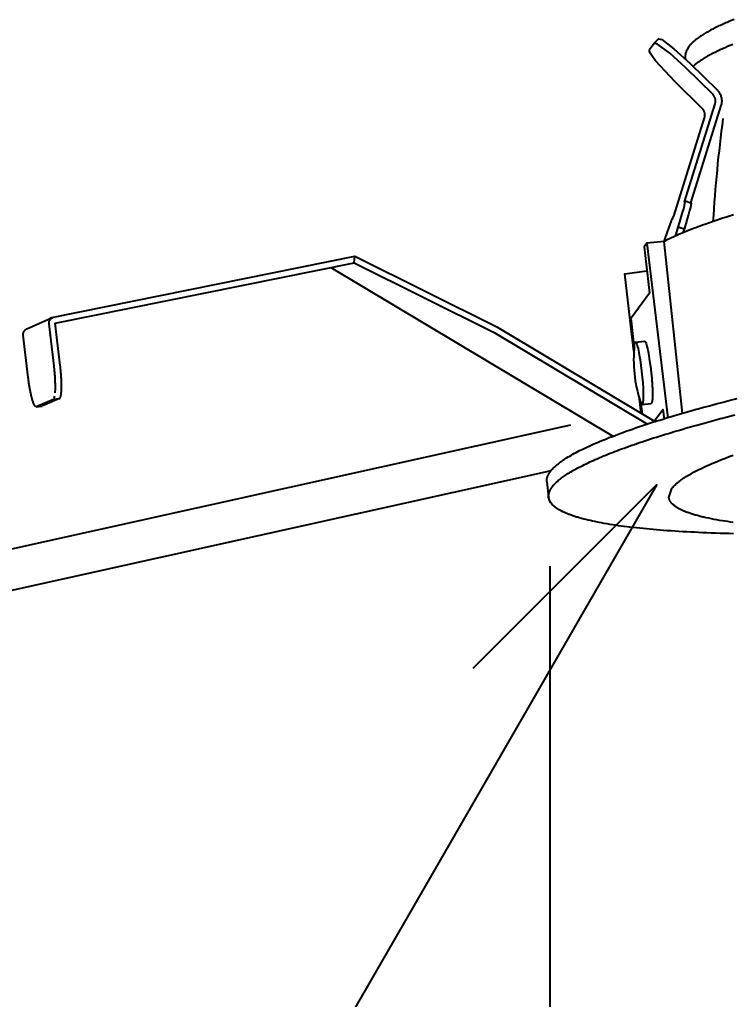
# Model space of a CAD drawing. Header units: millimetres. Extents: x 14 to 828, y 15 to 581.
# Drawn here: x 479.53 to 490.47, y 358.36 to 373.43 of the extents above; entities that cross this region are included whole.
import ezdxf

# ---------------------------------------------------------------- set-up
doc = ezdxf.new("R2010")
doc.units = ezdxf.units.MM
doc.header["$LTSCALE"] = 0.2
doc.layers.get('Defpoints').update_dxf_attribs({"color": 5})
for name, color, linetype in [('1_シンボル', 2, 'Continuous'), ('1_寸法', 7, 'Continuous'), ('1_文字', 3, 'Continuous')]:
    doc.layers.add(name, color=color, linetype=linetype)
doc.styles.add('Dim', font='simplex.shx', dxfattribs={"width": 0.8, "bigfont": 'extfont2.shx'})
doc.dimstyles.new('1-1', dxfattribs={"dimtxt": 3, "dimasz": 0.75, "dimexe": 0, "dimexo": 1, "dimgap": 0.5, "dimtad": 1, "dimdec": 0, "dimtxsty": 'Dim', "dimblk": 'DOT', "dimcen": 2.5, "dimadec": 0, "dimazin": 0, "dimtfac": 1, "dimtdec": 0, "dimtix": 1, "dimtmove": 2, "dimatfit": 3, "dimldrblk": '引出', "dimfxl": 1, "dimlwd": -1, "dimlwe": -1, "dimarcsym": 0})

# ---------------------------------------------------------------- blocks, each defined once
blk = doc.blocks.new('_Dot')
at = {"color": 0, "linetype": 'ByBlock', "lineweight": -2}
blk.add_line((-0.5, 0), (-1, 0), dxfattribs=at)
at = {"color": 0, "linetype": 'ByBlock', "const_width": 0.5}
blk.add_lwpolyline([(-0.25, 0, 1), (0.25, 0, 1)], format="xyb", close=True, dxfattribs=at)
blk = doc.blocks.new('*D32')
at = {"layer": '1_寸法', "color": 0, "transparency": 16777216}
for p, q in [((513.283, 367.835), (513.283, 351.815)), ((487.682, 365.025), (487.682, 351.815)), ((488.432, 351.815), (512.533, 351.815))]:
    blk.add_line(p, q, dxfattribs=at)
at = {"layer": 'Defpoints', "color": 0, "transparency": 16777216}
for p in [(513.283, 368.835), (487.682, 366.025), (513.283, 351.815)]:
    blk.add_point(p, dxfattribs=at)
at = {"layer": '1_寸法', "color": 0, "transparency": 16777216, "xscale": 0.75, "yscale": 0.75, "zscale": 0.75, "rotation": 180}
blk.add_blockref('_Dot', (487.682, 351.815), dxfattribs=at)
at = {"layer": '1_寸法', "color": 0, "transparency": 16777216, "xscale": 0.75, "yscale": 0.75, "zscale": 0.75}
blk.add_blockref('_Dot', (513.283, 351.815), dxfattribs=at)
at = {"layer": '1_寸法', "color": 0, "transparency": 16777216, "insert": (500.482, 353.815), "char_height": 3, "attachment_point": 5, "style": 'Dim'}
blk.add_mtext('%%C110', dxfattribs=at)
blk = doc.blocks.new('引出')
at = {"color": 0, "linetype": 'ByBlock', "lineweight": -2}
for p, q in [((-3.864, 1.035), (0, 0)), ((0, 0), (-1, 0))]:
    blk.add_line(p, q, dxfattribs=at)

msp = doc.modelspace()

# ---------------------------------------------------------------- linework, layer by layer
at = {"layer": '1_シンボル', "color": 7}
for points in [[(490.513, 373.426), (490.461, 373.405), (490.41, 373.384), (490.389, 373.375), (490.368, 373.366), (490.348, 373.357), (490.327, 373.347), (490.306, 373.338), (490.286, 373.328), (490.266, 373.319), (490.245, 373.309), (490.225, 373.299), (490.205, 373.289), (490.188, 373.28), (490.171, 373.272), (490.154, 373.263), (490.137, 373.254), (490.12, 373.244), (490.103, 373.235), (490.087, 373.226), (490.07, 373.216), (490.054, 373.206), (490.037, 373.196), (490.024, 373.188), (490.01, 373.179), (489.997, 373.17), (489.984, 373.161), (489.971, 373.152), (489.958, 373.143), (489.945, 373.133), (489.932, 373.124), (489.92, 373.114), (489.908, 373.104), (489.898, 373.095), (489.888, 373.087), (489.879, 373.078), (489.869, 373.069), (489.86, 373.06), (489.851, 373.051), (489.843, 373.041), (489.834, 373.031), (489.826, 373.021), (489.818, 373.011), (489.791, 372.969), (489.787, 372.96), (489.782, 372.95), (489.779, 372.941), (489.775, 372.931), (489.772, 372.922), (489.769, 372.912), (489.767, 372.902), (489.765, 372.892), (489.764, 372.882), (489.763, 372.872), (489.763, 372.868), (489.763, 372.865), (489.763, 372.862), (489.763, 372.858), (489.763, 372.855), (489.763, 372.851), (489.763, 372.848), (489.764, 372.845), (489.764, 372.841), (489.764, 372.838), (489.766, 372.82)], [(489.76, 370.635), (489.755, 370.632), (489.75, 370.625), (490.222, 372.133), (490.224, 372.141), (490.226, 372.148), (490.227, 372.156), (490.228, 372.164), (490.228, 372.171), (490.228, 372.179), (490.228, 372.187), (490.227, 372.195), (490.226, 372.203), (490.224, 372.211), (490.222, 372.218), (490.219, 372.226), (490.216, 372.233), (490.213, 372.24), (490.209, 372.247), (490.205, 372.254), (490.201, 372.26), (490.196, 372.267), (490.191, 372.273), (490.185, 372.278), (489.77, 372.686), (489.524, 372.912), (489.336, 373.051), (489.287, 373.062), (489.354, 373.129), (489.402, 373.118), (489.59, 372.979), (489.837, 372.754), (490.252, 372.346), (490.261, 372.336), (490.27, 372.326), (490.278, 372.316), (490.285, 372.305), (490.292, 372.294), (490.298, 372.282), (490.304, 372.27), (490.309, 372.258), (490.313, 372.246), (490.317, 372.233), (490.32, 372.22), (490.322, 372.207), (490.323, 372.194), (490.324, 372.181), (490.324, 372.168), (490.323, 372.155), (490.322, 372.142), (490.32, 372.129), (490.317, 372.116), (490.313, 372.104), (489.845, 370.608)], [(489.287, 373.062), (489.286, 373.061), (489.211, 372.959)], [(489.44, 370.017), (489.445, 370.031), (489.49, 370.166), (489.531, 370.279), (489.563, 370.359), (489.575, 370.385), (489.584, 370.4), (489.589, 370.407), (490.061, 371.915), (490.063, 371.923), (490.065, 371.93), (490.066, 371.938), (490.067, 371.946), (490.067, 371.954), (490.067, 371.962), (490.067, 371.969), (490.066, 371.977), (490.065, 371.985), (490.063, 371.993), (490.061, 372), (490.058, 372.008), (490.055, 372.015), (490.052, 372.022), (490.048, 372.029), (490.044, 372.036), (490.04, 372.043), (490.035, 372.049), (490.03, 372.055), (490.024, 372.06), (489.609, 372.468), (489.602, 372.476), (489.308, 372.794), (489.226, 372.908), (489.211, 372.959)], [(490.494, 373.044), (490.454, 373.028), (490.415, 373.011), (490.376, 372.994), (490.337, 372.977), (490.298, 372.96), (490.259, 372.942), (490.221, 372.923), (490.183, 372.904), (490.146, 372.884), (490.108, 372.863), (490.094, 372.856), (490.081, 372.847), (490.067, 372.839), (490.053, 372.831), (490.039, 372.823), (490.026, 372.814), (490.012, 372.805), (489.999, 372.797), (489.986, 372.787), (489.973, 372.778), (489.962, 372.771), (489.952, 372.763), (489.942, 372.755), (489.932, 372.748), (489.922, 372.74), (489.913, 372.731), (489.903, 372.723), (489.894, 372.714), (489.885, 372.706)], [(489.748, 370.207), (489.656, 370.236), (489.681, 370.316), (489.703, 370.391), (489.723, 370.46), (489.739, 370.519), (489.751, 370.568), (489.759, 370.604), (489.762, 370.627), (489.761, 370.633)], [(489.851, 370.606), (489.853, 370.604), (489.853, 370.598), (489.85, 370.575), (489.842, 370.539), (489.83, 370.49), (489.814, 370.43), (489.795, 370.362), (489.772, 370.287), (489.748, 370.207), (489.728, 370.146)], [(489.851, 370.606), (489.76, 370.635)], [(490.503, 370.425), (490.415, 370.397), (490.327, 370.369), (490.239, 370.339), (490.151, 370.309), (490.064, 370.279), (490.029, 370.266), (489.994, 370.253), (489.96, 370.24), (489.925, 370.227), (489.89, 370.214), (489.856, 370.201), (489.821, 370.187), (489.787, 370.173), (489.752, 370.159), (489.718, 370.145), (489.69, 370.133), (489.662, 370.121), (489.634, 370.109), (489.606, 370.096), (489.578, 370.084), (489.55, 370.071), (489.522, 370.058), (489.494, 370.044), (489.467, 370.031), (489.44, 370.017)], [(489.612, 370.094), (489.656, 370.236)], [(489.173, 369.989), (489.131, 369.932), (489.215, 369.221), (488.93, 368.835), (488.929, 368.833), (488.927, 368.831), (488.926, 368.829), (488.925, 368.827), (488.924, 368.825), (488.923, 368.823), (488.922, 368.821), (488.921, 368.819), (488.92, 368.817), (488.919, 368.815), (488.918, 368.808), (488.834, 369.519), (489.175, 369.562)], [(489.719, 367.369), (489.44, 370.017), (489.173, 369.989), (489.496, 367.302)], [(479.783, 367.477), (480.048, 367.592), (480.142, 367.603), (480.144, 367.603), (480.146, 367.604), (480.147, 367.606), (480.148, 367.607), (480.15, 367.609), (480.151, 367.61), (480.152, 367.612), (480.153, 367.614), (480.153, 367.615), (480.154, 367.617), (480.156, 367.621), (480.157, 367.624), (480.158, 367.627), (480.159, 367.63), (480.16, 367.634), (480.161, 367.637), (480.162, 367.64), (480.162, 367.643), (480.163, 367.647), (480.163, 367.65), (480.164, 367.655), (480.165, 367.659), (480.166, 367.664), (480.167, 367.669), (480.167, 367.674), (480.168, 367.679), (480.168, 367.684), (480.169, 367.689), (480.169, 367.694), (480.17, 367.699), (480.17, 367.705), (480.171, 367.712), (480.171, 367.718), (480.171, 367.724), (480.172, 367.731), (480.172, 367.737), (480.172, 367.743), (480.172, 367.75), (480.173, 367.756), (480.173, 367.762), (480.173, 367.778), (480.173, 367.795), (480.173, 367.811), (480.173, 367.827), (480.172, 367.843), (480.172, 367.859), (480.171, 367.875), (480.171, 367.891), (480.17, 367.907), (480.169, 367.923), (480.168, 367.942), (480.166, 367.96), (480.165, 367.979), (480.163, 367.997), (480.162, 368.015), (480.16, 368.034), (480.158, 368.052), (480.156, 368.071), (480.154, 368.089), (480.152, 368.108), (480.075, 368.758), (484.671, 369.689), (484.683, 369.789)], [(479.999, 368.841), (484.683, 369.789), (486.865, 368.703), (489.304, 367.244)], [(484.315, 369.617), (488.659, 367.017)], [(484.671, 369.689), (486.824, 368.617), (489.181, 367.206)], [(479.639, 368.673), (480.009, 368.838)], [(480.075, 367.688), (480.078, 367.752), (480.079, 367.768), (480.079, 367.784), (480.079, 367.8), (480.078, 367.816), (480.078, 367.832), (480.077, 367.848), (480.077, 367.864), (480.076, 367.88), (480.075, 367.896), (480.074, 367.913), (480.073, 367.931), (480.072, 367.95), (480.071, 367.968), (480.069, 367.986), (480.067, 368.005), (480.066, 368.023), (480.064, 368.042), (480.062, 368.06), (480.06, 368.079), (480.058, 368.097), (479.981, 368.748), (479.98, 368.754), (479.98, 368.76), (479.98, 368.766), (479.981, 368.772), (479.982, 368.778), (479.983, 368.784), (479.985, 368.79), (479.987, 368.796), (479.99, 368.801), (479.992, 368.807), (479.996, 368.812), (479.999, 368.817), (480.003, 368.821), (480.007, 368.826), (480.012, 368.83), (480.016, 368.834), (480.021, 368.838), (480.026, 368.841), (480.031, 368.844), (480.037, 368.846)], [(488.973, 368.329), (488.916, 368.808)], [(488.98, 368.415), (488.93, 368.835)], [(479.775, 367.476), (479.773, 367.477), (479.772, 367.478), (479.77, 367.479), (479.768, 367.481), (479.767, 367.482), (479.765, 367.484), (479.764, 367.486), (479.762, 367.487), (479.761, 367.489), (479.76, 367.491), (479.756, 367.497), (479.753, 367.502), (479.75, 367.508), (479.747, 367.514), (479.745, 367.52), (479.742, 367.526), (479.74, 367.532), (479.738, 367.538), (479.736, 367.544), (479.734, 367.551), (479.73, 367.561), (479.727, 367.57), (479.724, 367.58), (479.722, 367.59), (479.719, 367.6), (479.716, 367.61), (479.714, 367.62), (479.711, 367.63), (479.709, 367.64), (479.706, 367.65), (479.703, 367.662), (479.701, 367.675), (479.698, 367.688), (479.695, 367.701), (479.693, 367.714), (479.69, 367.727), (479.688, 367.74), (479.686, 367.752), (479.683, 367.765), (479.681, 367.778), (479.679, 367.793), (479.677, 367.807), (479.674, 367.822), (479.672, 367.836), (479.67, 367.851), (479.668, 367.866), (479.666, 367.88), (479.664, 367.895), (479.662, 367.909), (479.661, 367.924), (479.583, 368.575), (479.583, 368.581), (479.583, 368.587), (479.583, 368.593), (479.584, 368.599), (479.585, 368.605), (479.586, 368.611), (479.588, 368.617), (479.59, 368.623), (479.592, 368.628), (479.595, 368.634), (479.598, 368.639), (479.602, 368.644), (479.606, 368.649), (479.61, 368.653), (479.614, 368.657), (479.619, 368.661), (479.624, 368.665), (479.629, 368.668), (479.634, 368.671), (479.639, 368.673)], [(488.98, 368.415), (488.982, 368.432), (488.984, 368.446), (488.988, 368.456), (488.991, 368.463), (488.996, 368.467), (489.139, 368.482)], [(488.996, 368.467), (488.998, 368.466), (489.001, 368.465), (489.004, 368.463), (489.006, 368.459), (489.009, 368.455), (489.012, 368.449), (489.018, 368.435), (489.024, 368.417), (489.03, 368.395), (489.037, 368.369), (489.044, 368.34), (489.05, 368.308), (489.057, 368.272), (489.07, 368.195), (489.082, 368.11), (489.093, 368.021), (489.102, 367.931), (489.11, 367.843), (489.115, 367.76), (489.115, 367.749), (489.116, 367.738), (489.116, 367.728), (489.116, 367.717), (489.117, 367.706), (489.117, 367.696), (489.117, 367.685), (489.117, 367.676), (489.118, 367.667), (489.118, 367.658), (489.118, 367.649), (489.118, 367.64), (489.118, 367.63), (489.117, 367.621), (489.117, 367.594), (489.115, 367.571), (489.113, 367.551), (489.11, 367.535), (489.107, 367.523), (489.107, 367.522), (489.106, 367.521), (489.106, 367.52), (489.105, 367.519), (489.104, 367.518), (489.104, 367.517), (489.103, 367.516), (489.098, 367.512), (489.24, 367.527)], [(480.142, 367.603), (479.878, 367.487)], [(480.06, 367.607), (480.069, 367.639)], [(489.086, 367.374), (489.06, 367.595)], [(489.071, 367.559), (489.079, 367.538), (489.082, 367.53), (489.086, 367.523), (489.089, 367.518), (489.092, 367.515), (489.095, 367.513), (489.098, 367.512)], [(489.104, 367.363), (489.085, 367.526)], [(479.783, 367.476), (479.875, 367.486)], [(489.285, 367.255), (489.419, 367.435), (489.437, 367.284)], [(488, 367.193), (451.834, 359.175)], [(487.702, 366.489), (451.698, 358.508)], [(487.635, 366.32), (487.663, 366.083)], [(490.502, 365.698), (490.46, 365.703), (490.418, 365.709), (490.376, 365.715), (490.334, 365.722), (490.292, 365.729), (490.25, 365.736), (490.208, 365.743), (490.167, 365.751), (490.125, 365.76), (490.084, 365.769), (490.067, 365.773), (490.05, 365.776), (490.033, 365.78), (490.016, 365.784), (490, 365.789), (489.983, 365.793), (489.966, 365.797), (489.95, 365.802), (489.933, 365.806), (489.916, 365.811), (489.902, 365.815), (489.888, 365.819), (489.874, 365.824), (489.86, 365.828), (489.846, 365.833), (489.832, 365.837), (489.819, 365.842), (489.805, 365.847), (489.791, 365.852), (489.777, 365.857), (489.766, 365.862), (489.755, 365.866), (489.744, 365.871), (489.733, 365.876), (489.722, 365.881), (489.711, 365.886), (489.7, 365.891), (489.689, 365.896), (489.678, 365.902), (489.667, 365.908), (489.659, 365.912), (489.65, 365.917), (489.642, 365.922), (489.634, 365.928), (489.625, 365.933), (489.617, 365.938), (489.609, 365.944), (489.602, 365.95), (489.594, 365.956), (489.586, 365.962), (489.58, 365.967), (489.575, 365.972), (489.569, 365.978), (489.563, 365.983), (489.558, 365.989), (489.553, 365.995), (489.548, 366.001), (489.543, 366.007), (489.539, 366.014), (489.535, 366.02), (489.531, 366.026), (489.528, 366.032), (489.525, 366.038), (489.523, 366.044), (489.52, 366.05), (489.518, 366.056), (489.516, 366.063), (489.515, 366.069), (489.513, 366.076), (489.512, 366.082)]]:
    msp.add_lwpolyline(points, dxfattribs=at)
for points in [[(490.342, 371.906), (490.342, 371.903, 0.017328), (490.189, 370.322)], [(488.98, 368.415, 0.102908), (489.071, 367.559)], [(489.139, 368.482), (489.141, 368.482), (489.144, 368.48), (489.146, 368.477), (489.149, 368.473), (489.152, 368.468), (489.155, 368.462), (489.162, 368.446), (489.168, 368.425), (489.175, 368.4), (489.182, 368.372), (489.189, 368.339, -0.005542), (489.199, 368.292), (489.216, 368.183), (489.232, 368.063, -0.003354), (489.239, 368), (489.241, 367.985), (489.242, 367.97), (489.244, 367.954), (489.245, 367.939), (489.247, 367.924), (489.248, 367.908), (489.249, 367.893), (489.251, 367.878), (489.252, 367.863), (489.253, 367.847), (489.254, 367.834), (489.255, 367.82), (489.255, 367.806), (489.256, 367.793), (489.257, 367.779), (489.258, 367.765), (489.258, 367.752), (489.259, 367.738), (489.259, 367.724), (489.26, 367.711, -0.00628), (489.26, 367.664), (489.259, 367.614), (489.258, 367.593), (489.256, 367.575), (489.254, 367.559), (489.252, 367.547), (489.249, 367.537), (489.246, 367.531), (489.24, 367.527)], [(487.635, 366.32), (487.635, 366.325), (487.635, 366.331), (487.634, 366.337), (487.634, 366.342), (487.635, 366.348), (487.635, 366.354), (487.636, 366.359), (487.636, 366.365), (487.637, 366.37), (487.638, 366.376), (487.64, 366.382), (487.641, 366.388), (487.643, 366.394), (487.645, 366.4), (487.647, 366.406), (487.65, 366.412), (487.652, 366.417), (487.655, 366.423), (487.658, 366.429), (487.66, 366.434), (487.664, 366.441), (487.668, 366.447), (487.671, 366.453), (487.675, 366.46), (487.679, 366.466), (487.684, 366.472), (487.688, 366.477), (487.692, 366.483), (487.697, 366.489), (487.702, 366.495), (487.707, 366.501), (487.713, 366.508), (487.719, 366.514), (487.724, 366.521), (487.73, 366.527), (487.736, 366.533), (487.743, 366.539), (487.749, 366.545), (487.755, 366.551), (487.761, 366.557), (487.778, 366.572), (487.795, 366.586), (487.812, 366.6), (487.829, 366.613), (487.847, 366.626), (487.864, 366.639), (487.883, 366.652), (487.901, 366.664), (487.919, 366.676), (487.938, 366.688), (487.962, 366.703), (487.987, 366.717), (488.012, 366.732), (488.036, 366.746), (488.061, 366.76), (488.087, 366.773), (488.112, 366.786), (488.137, 366.8), (488.163, 366.812), (488.189, 366.825), (488.22, 366.84), (488.252, 366.856), (488.285, 366.87), (488.317, 366.885), (488.349, 366.899), (488.382, 366.914), (488.414, 366.928), (488.447, 366.941), (488.479, 366.955), (488.512, 366.968), (488.551, 366.984), (488.59, 367), (488.63, 367.015), (488.669, 367.03), (488.709, 367.045), (488.748, 367.06), (488.788, 367.074), (488.827, 367.089), (488.867, 367.103), (488.907, 367.117), (488.953, 367.133), (488.999, 367.149), (489.045, 367.165), (489.092, 367.18), (489.138, 367.196), (489.184, 367.211), (489.231, 367.226), (489.277, 367.241), (489.324, 367.256), (489.37, 367.27), (489.423, 367.286), (489.476, 367.303), (489.529, 367.319), (489.582, 367.335), (489.634, 367.35), (489.687, 367.366), (489.74, 367.381), (489.793, 367.396), (489.847, 367.412), (489.9, 367.427, -0.001372), (490.027, 367.462), (490.134, 367.491), (490.24, 367.52), (490.347, 367.548), (490.454, 367.576), (490.56, 367.603)], [(490.503, 365.523), (490.435, 365.525), (490.367, 365.527), (490.299, 365.529), (490.231, 365.531), (490.163, 365.534), (490.096, 365.536), (490.028, 365.539), (489.968, 365.542), (489.907, 365.545), (489.847, 365.548), (489.787, 365.551), (489.727, 365.554), (489.667, 365.558), (489.607, 365.562), (489.547, 365.566), (489.487, 365.57), (489.427, 365.574), (489.375, 365.578), (489.323, 365.582), (489.271, 365.587), (489.219, 365.592), (489.167, 365.596), (489.116, 365.601), (489.064, 365.607), (489.012, 365.612), (488.96, 365.618), (488.908, 365.624), (488.865, 365.63), (488.822, 365.635), (488.778, 365.641), (488.735, 365.647), (488.692, 365.653), (488.649, 365.66), (488.605, 365.667), (488.562, 365.674), (488.519, 365.681), (488.476, 365.689), (488.442, 365.695), (488.407, 365.702), (488.373, 365.709), (488.338, 365.716), (488.304, 365.724), (488.27, 365.732), (488.236, 365.74), (488.202, 365.749), (488.168, 365.758), (488.134, 365.768), (488.12, 365.772), (488.106, 365.776), (488.092, 365.78), (488.078, 365.785), (488.064, 365.789), (488.051, 365.793), (488.037, 365.798), (488.023, 365.803), (488.01, 365.808), (487.997, 365.812), (487.985, 365.817), (487.974, 365.821), (487.962, 365.825), (487.951, 365.83), (487.94, 365.834), (487.929, 365.839), (487.917, 365.844), (487.906, 365.849), (487.894, 365.855), (487.883, 365.86), (487.853, 365.875), (487.824, 365.892), (487.795, 365.91), (487.767, 365.929), (487.741, 365.951), (487.718, 365.974), (487.698, 365.998), (487.682, 366.025), (487.67, 366.053), (487.663, 366.083), (487.663, 366.094), (487.662, 366.104), (487.663, 366.115), (487.664, 366.126), (487.666, 366.137), (487.669, 366.147), (487.672, 366.158), (487.675, 366.168), (487.679, 366.178), (487.684, 366.188), (487.687, 366.194), (487.69, 366.2), (487.693, 366.206), (487.696, 366.211), (487.7, 366.217), (487.703, 366.223), (487.707, 366.228), (487.711, 366.233), (487.715, 366.239), (487.718, 366.244), (487.723, 366.25), (487.728, 366.256), (487.733, 366.262), (487.738, 366.267), (487.743, 366.273), (487.748, 366.279), (487.753, 366.284), (487.758, 366.29), (487.764, 366.296), (487.769, 366.301), (487.783, 366.314), (487.797, 366.327), (487.811, 366.34), (487.826, 366.352), (487.841, 366.364), (487.856, 366.376), (487.872, 366.387), (487.887, 366.398), (487.903, 366.409), (487.919, 366.42), (487.939, 366.434), (487.96, 366.447), (487.981, 366.46), (488.002, 366.473), (488.024, 366.486), (488.045, 366.498), (488.067, 366.51), (488.088, 366.522), (488.11, 366.534), (488.132, 366.545), (488.159, 366.559), (488.186, 366.573), (488.213, 366.587), (488.241, 366.6), (488.268, 366.613), (488.296, 366.626), (488.324, 366.639), (488.352, 366.651), (488.38, 366.664), (488.408, 366.676), (488.441, 366.69), (488.474, 366.704), (488.508, 366.718), (488.541, 366.732), (488.575, 366.746), (488.609, 366.759), (488.643, 366.772), (488.677, 366.785), (488.71, 366.798), (488.744, 366.811), (488.784, 366.826), (488.823, 366.84), (488.863, 366.855), (488.902, 366.869), (488.942, 366.883), (488.982, 366.897), (489.021, 366.91), (489.061, 366.924), (489.101, 366.937), (489.141, 366.951), (489.186, 366.965), (489.231, 366.98), (489.277, 366.995), (489.322, 367.009), (489.368, 367.024), (489.413, 367.038), (489.458, 367.052), (489.504, 367.066), (489.55, 367.08), (489.595, 367.093, -0.005343), (490.055, 367.225), (490.09, 367.235), (490.126, 367.245), (490.161, 367.254), (490.196, 367.264), (490.232, 367.273), (490.267, 367.283), (490.302, 367.292), (490.338, 367.301), (490.373, 367.311), (490.408, 367.32), (490.526, 367.351)], [(489.512, 366.082), (489.557, 366.217), (489.565, 366.227), (489.573, 366.237), (489.581, 366.246), (489.589, 366.256), (489.598, 366.265), (489.607, 366.273), (489.616, 366.282), (489.625, 366.291), (489.635, 366.299), (489.644, 366.307), (489.657, 366.317), (489.67, 366.327), (489.683, 366.337), (489.696, 366.347), (489.709, 366.356), (489.722, 366.366), (489.736, 366.375), (489.749, 366.384), (489.763, 366.392), (489.777, 366.401), (489.815, 366.424), (489.853, 366.446), (489.892, 366.468), (489.931, 366.489), (489.971, 366.509), (490.011, 366.528), (490.051, 366.547), (490.092, 366.566), (490.133, 366.584), (490.173, 366.601, -0.00158), (490.203, 366.614), (490.262, 366.638), (490.321, 366.662), (490.381, 366.686), (490.44, 366.708), (490.5, 366.73)]]:
    msp.add_lwpolyline(points, format="xyb", dxfattribs=at)
at = {"layer": '1_文字'}
for q in [(476.825, 344.627), (486.497, 363.449)]:
    msp.add_line((489.325, 366.278), q, dxfattribs=at)

# ---------------------------------------------------------------- dimensions: what is measured, and where the dimension line sits
at = {"layer": '1_寸法'}
dim = msp.add_linear_dim(base=(513.283, 351.815), p1=(487.682, 366.025), p2=(513.283, 368.835), text='%%C110', dimstyle='1-1', dxfattribs=at)
dim.commit()
dim.dimension.update_dxf_attribs({"geometry": '*D32', "text_midpoint": (500.482, 353.815)})

doc.saveas('drawing.dxf')
